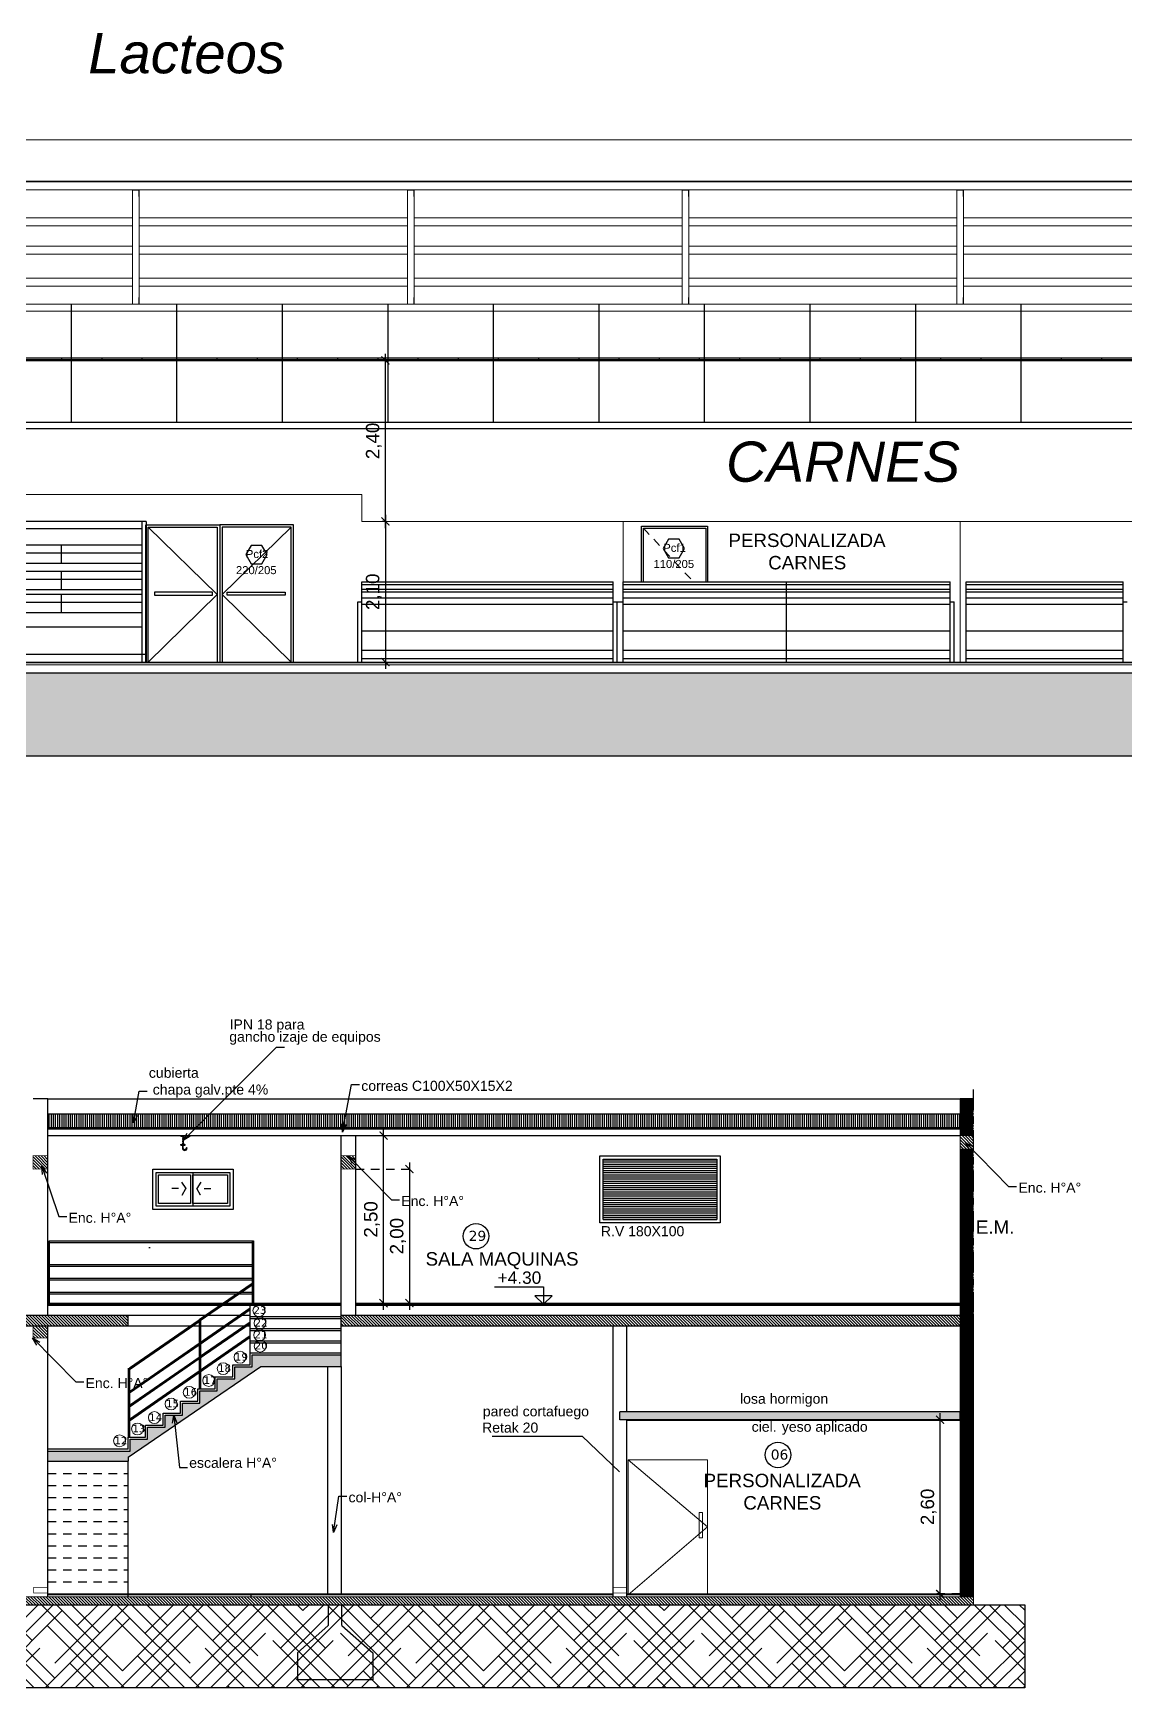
# Model space of a CAD drawing. Header units: metres. Extents: x 1166 to 1459, y -137 to 62.
# Drawn here: x 1281.99 to 1298.28, y -119.02 to -94.33 of the extents above; entities that cross this region are included whole.
import ezdxf

# ---------------------------------------------------------------- set-up
doc = ezdxf.new("R2010")
doc.units = ezdxf.units.M
doc.header["$LTSCALE"] = 0.508
doc.header["$PDMODE"] = 1
doc.header["$PDSIZE"] = -2
for name, pattern in [('ACAD_ISO10W100', [18, 12, -3, 0, -3]), ('DASHED2', [0.375, 0.25, -0.125]), ('HIDDEN', [0.375, 0.25, -0.125]), ('HIDDEN2', [0.1875, 0.125, -0.0625])]:
    doc.linetypes.add(name, pattern=pattern)
doc.layers.get('0').update_dxf_attribs({"color": 9})
doc.layers.get('Defpoints').update_dxf_attribs({"color": 9})
for name, color, linetype in [('1-EJES', 9, 'ACAD_ISO10W100'), ('1-PROY', 9, 'HIDDEN'), ('2-Desig-Carp', 9, 'Continuous'), ('2-texto', 9, 'Continuous'), ('3-camara', 9, 'Continuous'), ('3-muros', 9, 'Continuous'), ('3-tabiques', 9, 'Continuous'), ('3-VISTA', 9, 'Continuous'), ('4-carpinterias', 9, 'Continuous'), ('7-artef', 9, 'Continuous'), ('8-cotas-100', 9, 'Continuous'), ('9-Hatch', 9, 'Continuous'), ('9-Hatch existente', 9, 'Continuous'), ('arq 0.09', 9, 'Continuous'), ('arq carpinterias', 9, 'Continuous'), ('Estructura', 9, 'HIDDEN2'), ('estructura metlaica', 9, 'Continuous'), ('Iluminacion', 9, 'Continuous'), ('Metálica', 9, 'Continuous'), ('SOMBREADOS', 9, 'Continuous')]:
    doc.layers.add(name, color=color, linetype=linetype)
doc.styles.add('swiss', font='swissel.ttf')
doc.dimstyles.new('dim-100', dxfattribs={"dimtxt": 0.2, "dimasz": 0.12, "dimexe": 0.05, "dimexo": 0, "dimgap": 0.05, "dimtad": 1, "dimzin": 4, "dimtxsty": 'swiss', "dimblk": 'ARCHTICK', "dimcen": 0.5, "dimdle": 0.1, "dimclrd": 256, "dimclre": 252, "dimclrt": 256, "dimadec": 0, "dimazin": 0, "dimtfac": 1, "dimtix": 1, "dimtmove": 2, "dimatfit": 3, "dimldrblk": 'OPEN30', "dimfxl": 0.05, "dimtolj": 1, "dimtzin": 0, "dimarcsym": 0})

# ---------------------------------------------------------------- blocks, each defined once
blk = doc.blocks.new('*U233')
at = {"layer": '3-tabiques', "color": 3}
blk.add_lwpolyline([(-0.002, 0.019), (0.002, 0.019), (0.002, 0.011), (-0.002, 0.011)], close=True, dxfattribs=at)
for points in [[(0, -0.019), (0, 0.011)], [(-0.007, -0.019), (-0.007, -0.018), (-0.004, -0.018)], [(-0.007, -0.019), (0.007, -0.019)], [(0.007, -0.019), (0.007, -0.018), (0.004, -0.018)]]:
    blk.add_lwpolyline(points, dxfattribs=at)
blk = doc.blocks.new('*U234')
at = {"layer": '3-tabiques', "color": 0, "linetype": 'ByBlock', "lineweight": -2}
for p in [(-20.4, 0), (-19.8, 0), (-19.2, 0), (-18.6, 0), (-18, 0), (-17.4, 0), (-16.8, 0), (-16.2, 0), (-15.6, 0), (-15, 0), (-14.4, 0), (-13.8, 0), (-13.2, 0), (-12.6, 0), (-12, 0), (-11.4, 0), (-10.8, 0), (-10.2, 0), (-9.6, 0), (-9, 0), (-8.4, 0), (-7.8, 0), (-7.2, 0), (-6.6, 0), (-6, 0), (-5.4, 0), (-4.8, 0), (-4.2, 0), (-3.6, 0), (-3, 0), (-2.4, 0), (-1.8, 0), (-1.2, 0), (-0.6, 0), (0, 0)]:
    blk.add_blockref('*U233', p, dxfattribs=at)
blk = doc.blocks.new('_ARCHTICK')
at = {"color": 0, "linetype": 'ByBlock', "const_width": 0.15}
blk.add_lwpolyline([(-0.5, -0.5), (0.5, 0.5)], dxfattribs=at)
blk = doc.blocks.new('_Open30')
at = {"color": 0, "linetype": 'ByBlock', "lineweight": -2}
for p, q in [((-1, 0.27), (0, 0)), ((0, 0), (-1, -0.27)), ((0, 0), (-1, 0))]:
    blk.add_line(p, q, dxfattribs=at)
blk = doc.blocks.new('*D480')
at = {"layer": '8-cotas-100', "color": 252, "linetype": 'HIDDEN', "lineweight": -2, "transparency": 16777216}
for p, q in [((1286.804, -110.782), (1287.268, -110.782)), ((1286.804, -113.282), (1287.268, -113.282))]:
    blk.add_line(p, q, dxfattribs=at)
at = {"layer": '8-cotas-100', "lineweight": -2, "transparency": 16777216}
blk.add_line((1287.218, -113.382), (1287.218, -110.682), dxfattribs=at)
at = {"layer": 'Defpoints', "color": 0, "transparency": 16777216}
for p in [(1286.804, -110.782), (1287.218, -110.782), (1286.804, -113.282)]:
    blk.add_point(p, dxfattribs=at)
at = {"layer": '8-cotas-100', "lineweight": -2, "transparency": 16777216, "xscale": 0.12, "yscale": 0.12, "zscale": 0.12}
for p, rotation in [((1287.218, -110.782), 90), ((1287.218, -113.282), 270)]:
    blk.add_blockref('_ARCHTICK', p, dxfattribs=dict(at, rotation=rotation))
at = {"layer": '8-cotas-100', "transparency": 16777216, "insert": (1287.046, -112.032), "char_height": 0.2, "attachment_point": 5, "rotation": 90, "style": 'swiss'}
blk.add_mtext('\\A1;2,50', dxfattribs=at)
blk = doc.blocks.new('IPN14')
for p, q in [((-0.033, 0.14), (0.033, 0.14)), ((-0.033, 0.14), (-0.033, 0.137)), ((-0.033, 0), (-0.033, 0.003)), ((-0.033, 0), (0.033, 0)), ((-0.03, 0.133), (-0.008, 0.13)), ((-0.03, 0.007), (-0.008, 0.01)), ((-0.003, 0.125), (-0.003, 0.015)), ((0.003, 0.125), (0.003, 0.015)), ((0.03, 0.133), (0.008, 0.13)), ((0.03, 0.007), (0.008, 0.01)), ((0.033, 0.14), (0.033, 0.137)), ((0.033, 0), (0.033, 0.003))]:
    blk.add_line(p, q)
for centre, radius, start, end in [((-0.03, 0.137), 0.0034, 180, 262.0304), ((-0.03, 0.003), 0.0034, 97.9696, 180), ((-0.009, 0.125), 0.0057, 0, 82.0304), ((-0.009, 0.015), 0.0057, 277.9696, 0), ((0.009, 0.125), 0.0057, 97.9696, 180), ((0.009, 0.015), 0.0057, 180, 262.0304), ((0.03, 0.137), 0.0034, 277.9696, 0), ((0.03, 0.003), 0.0034, 0, 82.0304)]:
    blk.add_arc(centre, radius, start, end)
blk = doc.blocks.new('*D505')
at = {"layer": '8-cotas-100', "color": 252, "linetype": 'HIDDEN', "lineweight": -2, "transparency": 16777216}
for p, q in [((1286.802, -111.282), (1287.655, -111.282)), ((1286.804, -113.282), (1287.655, -113.282))]:
    blk.add_line(p, q, dxfattribs=at)
at = {"layer": '8-cotas-100', "lineweight": -2, "transparency": 16777216}
blk.add_line((1287.605, -111.182), (1287.605, -113.382), dxfattribs=at)
at = {"layer": 'Defpoints', "color": 0, "transparency": 16777216}
for p in [(1286.802, -111.282), (1286.804, -113.282), (1287.605, -113.282)]:
    blk.add_point(p, dxfattribs=at)
at = {"layer": '8-cotas-100', "lineweight": -2, "transparency": 16777216, "xscale": 0.12, "yscale": 0.12, "zscale": 0.12}
for p, rotation in [((1287.605, -111.282), 90), ((1287.605, -113.282), 270)]:
    blk.add_blockref('_ARCHTICK', p, dxfattribs=dict(at, rotation=rotation))
at = {"layer": '8-cotas-100', "transparency": 16777216, "insert": (1287.433, -112.282), "char_height": 0.2, "attachment_point": 5, "rotation": 90, "style": 'swiss'}
blk.add_mtext('\\A1;2,00', dxfattribs=at)
blk = doc.blocks.new('*D556')
at = {"layer": '8-cotas-100', "color": 252, "linetype": 'HIDDEN', "lineweight": -2, "transparency": 16777216}
for p, q in [((1295.824, -115.022), (1295.475, -115.022)), ((1295.824, -117.622), (1295.475, -117.622))]:
    blk.add_line(p, q, dxfattribs=at)
at = {"layer": '8-cotas-100', "lineweight": -2, "transparency": 16777216}
blk.add_line((1295.525, -117.722), (1295.525, -114.922), dxfattribs=at)
at = {"layer": 'Defpoints', "color": 0, "transparency": 16777216}
for p in [(1295.525, -115.022), (1295.824, -115.022), (1295.824, -117.622)]:
    blk.add_point(p, dxfattribs=at)
at = {"layer": '8-cotas-100', "lineweight": -2, "transparency": 16777216, "xscale": 0.12, "yscale": 0.12, "zscale": 0.12}
for p, rotation in [((1295.525, -115.022), 90), ((1295.525, -117.622), 270)]:
    blk.add_blockref('_ARCHTICK', p, dxfattribs=dict(at, rotation=rotation))
at = {"layer": '8-cotas-100', "transparency": 16777216, "insert": (1295.353, -116.322), "char_height": 0.2, "attachment_point": 5, "rotation": 90, "style": 'swiss'}
blk.add_mtext('\\A1;2,60', dxfattribs=at)
blk = doc.blocks.new('*D575')
at = {"layer": '8-cotas-100', "color": 252, "linetype": 'HIDDEN', "lineweight": -2, "transparency": 16777216}
for p, q in [((1287.246, -101.616), (1287.196, -101.616)), ((1286.894, -103.716), (1287.296, -103.716))]:
    blk.add_line(p, q, dxfattribs=at)
at = {"layer": '8-cotas-100', "lineweight": -2, "transparency": 16777216}
blk.add_line((1287.246, -101.516), (1287.246, -103.816), dxfattribs=at)
at = {"layer": 'Defpoints', "color": 0, "transparency": 16777216}
for p in [(1287.246, -101.616), (1286.894, -103.716), (1287.246, -103.716)]:
    blk.add_point(p, dxfattribs=at)
at = {"layer": '8-cotas-100', "lineweight": -2, "transparency": 16777216, "xscale": 0.12, "yscale": 0.12, "zscale": 0.12}
for p, rotation in [((1287.246, -101.616), 90), ((1287.246, -103.716), 270)]:
    blk.add_blockref('_ARCHTICK', p, dxfattribs=dict(at, rotation=rotation))
at = {"layer": '8-cotas-100', "transparency": 16777216, "insert": (1287.074, -102.666), "char_height": 0.2, "attachment_point": 5, "rotation": 90, "style": 'swiss'}
blk.add_mtext('\\A1;2,10', dxfattribs=at)
blk = doc.blocks.new('*D577')
at = {"layer": '8-cotas-100', "color": 252, "linetype": 'HIDDEN', "lineweight": -2, "transparency": 16777216}
for p, q in [((1287.246, -99.214), (1287.196, -99.214)), ((1287.246, -101.616), (1287.196, -101.616))]:
    blk.add_line(p, q, dxfattribs=at)
at = {"layer": '8-cotas-100', "lineweight": -2, "transparency": 16777216}
blk.add_line((1287.246, -101.716), (1287.246, -99.114), dxfattribs=at)
at = {"layer": 'Defpoints', "color": 0, "transparency": 16777216}
for p in [(1287.246, -99.214), (1287.246, -99.214), (1287.246, -101.616)]:
    blk.add_point(p, dxfattribs=at)
at = {"layer": '8-cotas-100', "lineweight": -2, "transparency": 16777216, "xscale": 0.12, "yscale": 0.12, "zscale": 0.12}
for p, rotation in [((1287.246, -99.214), 90), ((1287.246, -101.616), 270)]:
    blk.add_blockref('_ARCHTICK', p, dxfattribs=dict(at, rotation=rotation))
at = {"layer": '8-cotas-100', "transparency": 16777216, "insert": (1287.074, -100.415), "char_height": 0.2, "attachment_point": 5, "rotation": 90, "style": 'swiss'}
blk.add_mtext('\\A1;2,40', dxfattribs=at)

msp = doc.modelspace()

# ---------------------------------------------------------------- hatches: boundary and pattern name
at = {"layer": '9-Hatch'}
h = msp.add_hatch(dxfattribs=at)
h.set_pattern_fill('HOUND', color=256, scale=0.1, angle=45)
h.set_pattern_definition([(45, (92.53986, -43.1734), (0.336759605, 0.561266008), [2.54, -1.27]), (135, (92.53986, -43.1734), (0.336759605, -0.561266008), [2.54, -1.27])])
h.paths.add_polyline_path([(1312.952, -105.118), (1312.952, -103.876), (1255.835, -103.876), (1255.835, -105.118)])
h = msp.add_hatch(dxfattribs=at)
h.set_pattern_fill('ANSI31', color=256, scale=0.01, angle=45)
h.set_pattern_definition([(90, (1290.643613, -110.66158), (-0.03175, 0), [])])
h.paths.add_polyline_path([(1295.824, -110.463), (1282.208, -110.463), (1282.208, -110.662), (1295.824, -110.662)])
at = {"layer": '9-Hatch', "linetype": 'Continuous', "lineweight": 0}
h = msp.add_hatch(dxfattribs=at)
h.set_pattern_fill('ANSI31', color=256, scale=0.01, angle=-90)
h.set_pattern_definition([(315, (30.02679, -54.191914), (0.0224506403, 0.0224506403), [])])
h.paths.add_polyline_path([(1296.024, -110.782), (1295.825, -110.782), (1295.825, -110.982), (1296.024, -110.982)])
h = msp.add_hatch(dxfattribs=at)
h.set_pattern_fill('ANSI31', color=256, scale=0.01, angle=-90)
h.set_pattern_definition([(315, (16.190917, -54.491914), (0.0224506403, 0.0224506403), [])])
h.paths.add_polyline_path([(1282.206, -111.082), (1281.99, -111.082), (1281.99, -111.282), (1282.206, -111.282)])
h = msp.add_hatch(dxfattribs=at)
h.set_pattern_fill('ANSI31', color=256, scale=0.01, angle=-90)
h.set_pattern_definition([(315, (20.786795, -54.491914), (0.0224506403, 0.0224506403), [])])
h.paths.add_polyline_path([(1286.802, -111.082), (1286.585, -111.082), (1286.585, -111.282), (1286.802, -111.282)])
at = {"layer": '9-Hatch'}
h = msp.add_hatch(dxfattribs=at)
h.set_pattern_fill('LINE', color=256, scale=0.01)
h.set_pattern_definition([(0, (1292.193608, -112.031563), (0, 0.03175), [])])
h.paths.add_polyline_path([(1292.194, -111.132), (1290.494, -111.132), (1290.494, -112.032), (1292.194, -112.032)])
h = msp.add_hatch(dxfattribs=at)
h.set_pattern_fill('ANSI31', color=256, scale=0.01, angle=-90)
h.paths.add_polyline_path([(1295.824, -113.462), (1286.584, -113.462), (1286.584, -113.622), (1295.824, -113.622)])
h.paths.add_polyline_path([(1283.408, -113.462), (1258.774, -113.462), (1258.774, -113.622), (1283.408, -113.622)])
at = {"layer": '9-Hatch', "linetype": 'Continuous', "lineweight": 0}
h = msp.add_hatch(dxfattribs=at)
h.set_pattern_fill('ANSI31', color=256, scale=0.01, angle=-90)
h.set_pattern_definition([(315, (16.192315, -57.031914), (0.0224506403, 0.0224506403), [])])
h.paths.add_polyline_path([(1282.208, -113.622), (1281.991, -113.622), (1281.991, -113.801), (1282.208, -113.801)])
at = {"layer": '9-Hatch'}
h = msp.add_hatch(dxfattribs=at)
h.set_pattern_fill('AR-CONC', color=256, scale=0.001, angle=-90)
h.paths.add_polyline_path([(1285.385, -114.229), (1286.584, -114.229), (1286.584, -114.052), (1285.258, -114.052), (1285.258, -114.232), (1284.998, -114.232), (1284.998, -114.412), (1284.738, -114.412), (1284.738, -114.592), (1284.478, -114.592), (1284.478, -114.772), (1284.218, -114.772), (1284.218, -114.952), (1283.958, -114.952), (1283.958, -115.132), (1283.698, -115.132), (1283.698, -115.312), (1283.438, -115.312), (1283.438, -115.492), (1282.208, -115.492), (1282.208, -115.642), (1283.408, -115.642), (1283.408, -115.582)])
h = msp.add_hatch(dxfattribs=at)
h.set_pattern_fill('AR-CONC', color=256, scale=0.001)
h.set_pattern_definition([(50, (259.04846, 0), (0.18218467, -0.015939086), [0.01905, -0.20955]), (355, (259.04846, 0), (-0.03524342, 0.191056845), [0.01524, -0.167640584]), (100.451445, (259.06364, -0.00133), (0.146941247, 0.175117752), [0.01619001, -0.178090245]), (46.1842, (259.04846, 0.0508), (0.27107904, -0.04204233), [0.028575, -0.314325]), (96.635558, (259.07104, 0.0473), (0.237404134, 0.247426125), [0.02428502, -0.26713561]), (351.18415, (259.04846, 0.0508), (0.237404134, 0.247426125), [0.02285997, -0.25145973]), (21, (259.07386, 0.0381), (0.151614391, -0.102265198), [0.01905, -0.20955]), (326, (259.07386, 0.0381), (0.06180203, 0.184187966), [0.01524, -0.16764]), (71.451445, (259.08649, 0.02958), (0.21341642, 0.08192277), [0.01619001, -0.178089938]), (37.5, (259.048455, 0), (0.0030886033, 0.084555039), [0, -0.165608, 0, -0.17018, 0, -0.168275]), (7.5, (259.048455, 0), (0.0668196625, 0.100180575), [0, -0.097028, 0, -0.161798, 0, -0.064135]), (327.5, (258.99181, 0), (0.135590595, -0.005728744), [0, -0.0635, 0, -0.19812, 0, -0.26289]), (317.5, (258.96641, 0), (0.148129181, 0.025426491), [0, -0.08255, 0, -0.131572, 0, -0.18669])])
h.paths.add_polyline_path([(1295.824, -114.902), (1290.743, -114.902), (1290.743, -115.022), (1295.824, -115.022)])
h = msp.add_hatch(dxfattribs=at)
h.set_pattern_fill('HOUND', color=256, scale=0.1, angle=45)
h.set_pattern_definition([(45, (92.53986, -43.3334), (0.336759605, 0.561266008), [2.54, -1.27]), (135, (92.53986, -43.3334), (0.336759605, -0.561266008), [2.54, -1.27])])
h.paths.add_polyline_path([(1296.787, -119.023), (1296.787, -117.782), (1255.715, -117.782), (1255.715, -119.023)])
h = msp.add_hatch(dxfattribs=at)
h.set_pattern_fill('ANSI31', color=256, scale=0.01, angle=-90)
h.paths.add_polyline_path([(1296.024, -117.662), (1258.574, -117.662), (1258.574, -117.782), (1296.024, -117.782)])
h = msp.add_hatch(dxfattribs=at)
h.set_pattern_fill('ANGLE', color=256)
h.set_pattern_definition([(0, (0, 0), (0, 6.985), [5.08, -1.905]), (90, (0, 0), (-6.985, 4e-16), [5.08, -1.905])])
h.paths.add_polyline_path([(1290.642, -117.632), (1283.408, -117.632), (1283.408, -117.662), (1290.642, -117.662)])
at = {"layer": '9-Hatch existente', "linetype": 'Continuous', "lineweight": 0}
h = msp.add_hatch(dxfattribs=at)
h.set_pattern_fill('ANSI31', color=256, scale=0.005, angle=-90)
h.set_pattern_definition([(315, (92.539863, -43.333397), (0.01122532015, 0.01122532015), [])])
h.paths.add_polyline_path([(1295.824, -110.782), (1296.024, -110.782), (1296.024, -110.232), (1295.824, -110.232)])
h.paths.add_polyline_path([(1296.024, -110.982), (1295.824, -110.982), (1295.824, -117.662), (1296.024, -117.662)])
at = {"layer": 'SOMBREADOS'}
h = msp.add_hatch(dxfattribs=at)
h.set_pattern_fill('ANSI31', color=256, scale=0.01, style=0)
h.set_pattern_definition([(45, (1162.1041177, -164.5008864), (-0.000883883476, 0.000883883476), [])])
h.paths.add_polyline_path([(1284.257, -110.782), (1284.191, -110.782), (1284.191, -110.785, 0.374036), (1284.194, -110.788), (1284.216, -110.791, -0.374036), (1284.221, -110.797), (1284.221, -110.906, -0.374036), (1284.216, -110.912), (1284.194, -110.915, 0.374036), (1284.191, -110.918), (1284.191, -110.922), (1284.257, -110.922), (1284.257, -110.918, 0.374036), (1284.254, -110.915), (1284.232, -110.912, -0.374036), (1284.227, -110.906), (1284.227, -110.797, -0.374036), (1284.232, -110.791), (1284.254, -110.788, 0.374036), (1284.257, -110.785)])

# ---------------------------------------------------------------- linework, layer by layer
at = {"layer": '1-EJES', "linetype": 'ACAD_ISO10W100', "ltscale": 0.05}
msp.add_line((1296.024, -116.447), (1296.024, -110.043), dxfattribs=at)
at = {"layer": '1-PROY'}
for p, q in [((1282.208, -115.822), (1283.408, -115.822)), ((1282.208, -116.002), (1283.408, -116.002)), ((1282.208, -116.182), (1283.408, -116.182)), ((1282.208, -116.362), (1283.408, -116.362)), ((1282.208, -116.542), (1283.408, -116.542)), ((1282.208, -116.722), (1283.408, -116.722)), ((1282.208, -116.902), (1283.408, -116.902)), ((1282.208, -117.082), (1283.408, -117.082)), ((1282.208, -117.262), (1283.408, -117.262)), ((1282.208, -117.442), (1283.408, -117.442))]:
    msp.add_line(p, q, dxfattribs=at)
at = {"layer": '2-texto'}
msp.add_line((1289.736, -113.172), (1289.475, -113.172), dxfattribs=at)
for points in [[(1288.872, -113.04), (1289.605, -113.04), (1289.605, -113.295)], [(1289.605, -113.295), (1289.475, -113.172)], [(1289.605, -113.295), (1289.736, -113.172)]]:
    msp.add_lwpolyline(points, dxfattribs=at)
at = {"layer": '2-texto', "flags": 128}
msp.add_lwpolyline([(1288.839, -115.269), (1290.185, -115.269), (1290.739, -115.799)], dxfattribs=at)
at = {"layer": '2-texto'}
for centre in [(1288.598, -112.283), (1293.105, -115.547)]:
    msp.add_circle(centre, 0.19, dxfattribs=at)
at = {"layer": '3-camara', "lineweight": 0}
for points in [[(1290.868, -117.622), (1290.868, -115.622), (1292.052, -115.622), (1292.052, -117.622)], [(1290.868, -115.622), (1292.052, -116.622), (1290.868, -117.632)], [(1291.93, -116.406), (1291.93, -116.786), (1291.979, -116.786), (1291.979, -116.406), (1291.93, -116.406)]]:
    msp.add_lwpolyline(points, dxfattribs=at)
at = {"layer": '3-muros', "linetype": 'Continuous', "lineweight": 0}
for p, q in [((1286.894, -101.216), (1267.034, -101.216)), ((1286.894, -101.216), (1286.894, -101.616)), ((1286.894, -101.616), (1303.224, -101.616)), ((1303.224, -103.716), (1258.574, -103.716)), ((1303.224, -103.726), (1258.574, -103.726)), ((1295.824, -115.022), (1290.842, -115.022)), ((1290.642, -117.622), (1282.208, -117.622)), ((1290.642, -117.632), (1282.208, -117.632)), ((1295.824, -117.622), (1290.842, -117.622)), ((1295.824, -117.632), (1290.842, -117.632))]:
    msp.add_line(p, q, dxfattribs=at)
at = {"layer": '3-muros'}
for p, q in [((1282.208, -110.232), (1281.988, -110.232)), ((1282.208, -113.462), (1282.208, -110.232)), ((1296.024, -110.232), (1295.824, -110.232)), ((1286.584, -113.462), (1286.584, -110.782)), ((1286.804, -113.462), (1286.804, -110.782)), ((1282.208, -117.662), (1282.208, -113.622)), ((1290.642, -113.622), (1290.642, -117.662)), ((1290.842, -113.622), (1290.842, -114.902)), ((1290.842, -115.022), (1290.842, -117.662))]:
    msp.add_line(p, q, dxfattribs=at)
at = {"layer": '3-muros', "lineweight": 0}
for p, q in [((1295.824, -110.232), (1295.824, -117.662)), ((1296.024, -113.447), (1296.024, -117.782)), ((1295.824, -117.622), (1295.824, -113.622))]:
    msp.add_line(p, q, dxfattribs=at)
at = {"layer": '3-muros'}
for points in [[(1255.835, -103.876), (1312.952, -103.876), (1312.952, -105.118), (1255.835, -105.118)], [(1255.715, -117.782), (1296.787, -117.782), (1296.787, -119.023), (1255.715, -119.023)]]:
    msp.add_lwpolyline(points, close=True, dxfattribs=at)
at = {"layer": '3-muros', "lineweight": 0, "const_width": 0.01, "flags": 128}
for points in [[(1281.999, -117.591), (1281.999, -117.521), (1282.199, -117.521), (1282.199, -117.605), (1281.999, -117.605), (1281.999, -117.521)], [(1290.642, -117.591), (1290.642, -117.521), (1290.842, -117.521), (1290.842, -117.605), (1290.642, -117.605), (1290.642, -117.521)]]:
    msp.add_lwpolyline(points, dxfattribs=at)
at = {"layer": '3-muros', "lineweight": 0}
for p in [(1284.464, -109.746), (1285.869, -109.746), (1287.274, -109.746)]:
    msp.add_point(p, dxfattribs=at)
at = {"layer": '3-tabiques'}
for p, q in [((1262.974, -99.177), (1303.224, -99.177)), ((1262.974, -99.199), (1303.224, -99.199)), ((1262.974, -99.214), (1303.224, -99.214))]:
    msp.add_line(p, q, dxfattribs=at)
at = {"layer": '3-VISTA', "linetype": 'Continuous', "lineweight": 0}
for p, q in [((1303.224, -95.922), (1258.874, -95.922)), ((1290.793, -102.516), (1290.793, -101.616)), ((1290.793, -103.716), (1290.793, -101.616)), ((1295.824, -101.616), (1295.824, -103.716))]:
    msp.add_line(p, q, dxfattribs=at)
at = {"layer": '3-VISTA'}
for p, q in [((1283.674, -101.616), (1277.734, -101.616)), ((1283.614, -101.728), (1277.734, -101.728)), ((1283.614, -103.716), (1283.614, -101.616)), ((1283.674, -101.616), (1283.674, -103.716)), ((1283.614, -101.972), (1277.734, -101.972)), ((1282.415, -102.244), (1282.415, -101.972)), ((1283.614, -102.09), (1277.734, -102.09)), ((1283.614, -102.244), (1277.734, -102.244)), ((1283.614, -102.365), (1277.734, -102.365)), ((1282.415, -102.638), (1282.415, -102.365)), ((1283.614, -102.484), (1277.734, -102.484)), ((1283.614, -102.638), (1277.734, -102.638)), ((1283.614, -102.709), (1277.734, -102.709)), ((1282.415, -102.982), (1282.415, -102.709)), ((1283.614, -102.827), (1277.734, -102.827)), ((1283.614, -102.982), (1277.734, -102.982)), ((1283.614, -103.193), (1277.734, -103.193)), ((1283.674, -103.602), (1277.734, -103.602)), ((1282.208, -110.232), (1295.824, -110.232)), ((1283.408, -113.462), (1285.228, -113.462)), ((1283.408, -113.622), (1285.228, -113.622)), ((1286.384, -114.229), (1286.384, -117.622)), ((1286.584, -114.229), (1286.584, -117.622)), ((1286.394, -117.782), (1286.394, -118.092)), ((1286.594, -118.092), (1286.594, -117.782)), ((1286.394, -118.092), (1285.932, -118.502)), ((1286.594, -118.092), (1287.057, -118.502)), ((1285.932, -118.502), (1285.932, -118.902)), ((1287.057, -118.502), (1287.057, -118.902)), ((1287.057, -118.902), (1285.932, -118.902))]:
    msp.add_line(p, q, dxfattribs=at)
for points in [[(1283.673, -103.716), (1283.673, -101.666), (1284.773, -101.666), (1284.773, -103.716)], [(1285.873, -103.716), (1285.873, -101.666), (1284.773, -101.666), (1284.773, -103.716)]]:
    msp.add_lwpolyline(points, dxfattribs=at)
at = {"layer": '4-carpinterias', "linetype": 'Continuous', "lineweight": 0}
for p, q in [((1258.874, -96.537), (1303.224, -96.537)), ((1258.874, -96.547), (1303.224, -96.547))]:
    msp.add_line(p, q, dxfattribs=at)
at = {"layer": '4-carpinterias', "linetype": 'DASHED2'}
msp.add_line((1291.098, -101.716), (1291.84, -102.516), dxfattribs=at)
at = {"layer": '4-carpinterias'}
for p, q in [((1295.824, -110.463), (1282.208, -110.463)), ((1282.206, -110.782), (1295.824, -110.782)), ((1282.208, -110.662), (1295.824, -110.662)), ((1282.208, -110.682), (1295.824, -110.682)), ((1284.374, -111.332), (1284.374, -111.832))]:
    msp.add_line(p, q, dxfattribs=at)
at = {"layer": '4-carpinterias', "linetype": 'Continuous'}
for p, q in [((1282.208, -112.354), (1282.208, -113.282)), ((1282.228, -112.354), (1282.228, -113.282)), ((1282.228, -112.354), (1285.276, -112.354)), ((1285.256, -112.354), (1285.256, -113.282)), ((1285.276, -112.354), (1285.276, -113.282)), ((1282.228, -112.379), (1285.256, -112.379)), ((1283.736, -112.454), (1283.716, -112.454)), ((1285.276, -112.454), (1285.256, -112.454)), ((1282.228, -112.704), (1285.256, -112.704)), ((1282.228, -112.728), (1285.256, -112.728)), ((1282.228, -112.911), (1285.256, -112.911)), ((1282.228, -112.935), (1285.256, -112.935)), ((1285.256, -112.989), (1284.468, -113.533)), ((1285.256, -113.013), (1284.468, -113.558)), ((1285.256, -112.918), (1285.256, -113.282)), ((1285.276, -112.904), (1285.276, -113.282)), ((1282.228, -113.117), (1285.256, -113.117)), ((1282.228, -113.142), (1285.256, -113.142)), ((1284.468, -113.534), (1283.428, -114.253)), ((1284.468, -113.559), (1283.428, -114.278)), ((1285.228, -113.357), (1284.468, -113.883)), ((1285.228, -113.382), (1284.468, -113.907)), ((1284.468, -113.558), (1284.468, -114.562)), ((1285.228, -113.564), (1284.468, -114.09)), ((1285.228, -113.588), (1284.468, -114.114)), ((1284.488, -113.544), (1284.488, -114.562)), ((1285.228, -113.771), (1284.468, -114.296)), ((1285.228, -113.795), (1284.468, -114.321)), ((1284.468, -113.884), (1283.428, -114.603)), ((1284.468, -113.908), (1283.428, -114.627)), ((1283.408, -114.253), (1283.408, -115.282)), ((1284.468, -114.091), (1283.428, -114.81)), ((1284.468, -114.115), (1283.428, -114.834)), ((1283.428, -114.253), (1283.428, -115.282)), ((1284.468, -114.297), (1283.428, -115.016)), ((1284.468, -114.322), (1283.428, -115.041)), ((1295.824, -115.032), (1290.842, -115.032)), ((1295.824, -115.032), (1293.82, -115.032))]:
    msp.add_line(p, q, dxfattribs=at)
at = {"layer": '4-carpinterias'}
for points in [[(1283.708, -103.716), (1283.708, -101.701), (1284.738, -101.701), (1284.738, -103.716)], [(1283.708, -101.701), (1284.738, -102.708)], [(1285.838, -103.716), (1285.838, -101.701), (1284.808, -101.701), (1284.808, -103.716)], [(1285.838, -101.701), (1284.808, -102.708)], [(1291.068, -102.516), (1291.068, -101.686), (1292.052, -101.686), (1292.052, -102.516)], [(1284.738, -102.708), (1283.708, -103.716)], [(1284.808, -102.708), (1285.838, -103.716)]]:
    msp.add_lwpolyline(points, dxfattribs=at)
for points in [[(1284.664, -102.673), (1283.798, -102.673), (1283.798, -102.715), (1284.664, -102.715)], [(1284.883, -102.673), (1285.749, -102.673), (1285.749, -102.715), (1284.883, -102.715)]]:
    msp.add_lwpolyline(points, close=True, dxfattribs=at)
at = {"layer": '4-carpinterias', "flags": 128}
for points in [[(1290.444, -111.082), (1292.244, -111.082), (1292.244, -112.082), (1290.444, -112.082)], [(1283.824, -111.332), (1284.924, -111.332), (1284.924, -111.832), (1283.824, -111.832)], [(1283.859, -111.367), (1284.339, -111.367), (1284.339, -111.797), (1283.859, -111.797)], [(1284.374, -111.367), (1284.889, -111.367), (1284.889, -111.797), (1284.374, -111.797)], [(1290.494, -111.132), (1292.194, -111.132), (1292.194, -112.032), (1290.494, -112.032)]]:
    msp.add_lwpolyline(points, close=True, dxfattribs=at)
msp.add_lwpolyline([(1283.774, -111.282), (1284.974, -111.282), (1284.974, -111.882), (1283.774, -111.882), (1283.774, -111.282)], dxfattribs=at)
at = {"layer": '4-carpinterias', "linetype": 'HIDDEN', "flags": 128}
for points in [[(1284.205, -111.477), (1284.269, -111.57), (1284.214, -111.671), (1284.269, -111.57), (1284.058, -111.57)], [(1284.494, -111.477), (1284.431, -111.57), (1284.486, -111.671), (1284.431, -111.57), (1284.642, -111.57)]]:
    msp.add_lwpolyline(points, dxfattribs=at)
at = {"layer": '4-carpinterias', "linetype": 'Continuous', "lineweight": 0}
for centre in [(1285.358, -113.392), (1285.374, -113.579), (1285.369, -113.757), (1285.377, -113.923), (1285.077, -114.089), (1284.825, -114.259), (1284.319, -114.613), (1284.61, -114.436), (1284.048, -114.786), (1283.547, -115.159), (1283.799, -114.989), (1283.279, -115.336)]:
    msp.add_circle(centre, 0.0884, dxfattribs=at)
at = {"layer": '7-artef'}
for p, q in [((1286.894, -103.716), (1286.894, -102.516)), ((1286.894, -102.516), (1290.644, -102.516)), ((1286.894, -102.556), (1290.644, -102.556)), ((1286.894, -102.629), (1290.644, -102.629)), ((1286.894, -102.669), (1290.644, -102.669)), ((1290.644, -103.716), (1290.644, -102.516)), ((1290.793, -103.716), (1290.793, -102.516)), ((1290.793, -102.516), (1293.233, -102.516)), ((1290.793, -102.556), (1293.233, -102.556)), ((1290.793, -102.629), (1293.233, -102.629)), ((1290.793, -102.669), (1293.233, -102.669)), ((1293.233, -103.716), (1293.233, -102.516)), ((1293.233, -103.716), (1293.233, -102.516)), ((1293.233, -102.516), (1295.673, -102.516)), ((1293.233, -102.556), (1295.673, -102.556)), ((1293.233, -102.629), (1295.673, -102.629)), ((1293.233, -102.669), (1295.673, -102.669)), ((1295.673, -103.716), (1295.673, -102.516)), ((1295.914, -103.716), (1295.914, -102.516)), ((1295.914, -103.716), (1295.914, -102.516)), ((1295.914, -102.516), (1298.254, -102.516)), ((1295.914, -102.556), (1298.254, -102.556)), ((1295.914, -102.629), (1298.254, -102.629)), ((1295.914, -102.669), (1298.254, -102.669)), ((1298.254, -103.716), (1298.254, -102.516)), ((1286.834, -103.716), (1286.834, -102.816)), ((1286.834, -102.816), (1286.894, -102.816)), ((1286.894, -102.755), (1290.644, -102.755)), ((1286.894, -102.85), (1290.644, -102.85)), ((1290.644, -102.816), (1290.704, -102.816)), ((1290.704, -103.716), (1290.704, -102.816)), ((1290.704, -103.716), (1290.704, -102.816)), ((1290.704, -102.816), (1290.793, -102.816)), ((1290.793, -102.755), (1293.233, -102.755)), ((1290.793, -102.85), (1293.233, -102.85)), ((1293.233, -102.755), (1295.673, -102.755)), ((1293.233, -102.85), (1295.673, -102.85)), ((1295.673, -102.816), (1295.733, -102.816)), ((1295.733, -103.716), (1295.733, -102.816)), ((1295.733, -103.716), (1295.733, -102.816)), ((1295.914, -102.755), (1298.254, -102.755)), ((1295.914, -102.85), (1298.254, -102.85)), ((1298.254, -103.716), (1298.254, -102.816)), ((1298.254, -102.816), (1298.314, -102.816)), ((1286.894, -103.251), (1290.644, -103.251)), ((1290.793, -103.251), (1293.233, -103.251)), ((1293.233, -103.251), (1295.673, -103.251)), ((1295.914, -103.251), (1298.254, -103.251)), ((1286.894, -103.535), (1290.644, -103.535)), ((1286.894, -103.662), (1290.644, -103.662)), ((1290.793, -103.535), (1293.233, -103.535)), ((1290.793, -103.662), (1293.233, -103.662)), ((1293.233, -103.535), (1295.673, -103.535)), ((1293.233, -103.662), (1295.673, -103.662)), ((1295.914, -103.535), (1298.254, -103.535)), ((1295.914, -103.662), (1298.254, -103.662))]:
    msp.add_line(p, q, dxfattribs=at)
at = {"layer": 'arq 0.09'}
msp.add_lwpolyline([(1291.098, -102.516), (1291.098, -101.716), (1292.026, -101.716), (1292.026, -102.516)], dxfattribs=at)
at = {"layer": 'arq carpinterias'}
for points in [[(1285.482, -102.112), (1285.402, -101.974), (1285.243, -101.974), (1285.163, -102.112), (1285.243, -102.25), (1285.402, -102.25)], [(1291.712, -102.02), (1291.632, -101.881), (1291.473, -101.881), (1291.393, -102.02), (1291.473, -102.158), (1291.632, -102.158)]]:
    msp.add_lwpolyline(points, close=True, dxfattribs=at)
at = {"layer": 'Estructura', "linetype": 'Continuous', "lineweight": 0}
for p, q in [((1308.624, -103.756), (1258.574, -103.756)), ((1296.024, -117.662), (1258.574, -117.662))]:
    msp.add_line(p, q, dxfattribs=at)
at = {"layer": 'Estructura', "linetype": 'Continuous'}
for p, q in [((1282.208, -113.282), (1286.584, -113.282)), ((1282.208, -113.3), (1286.584, -113.3)), ((1282.208, -113.312), (1286.584, -113.312)), ((1285.228, -114.022), (1285.228, -113.282)), ((1286.804, -113.282), (1295.824, -113.282)), ((1286.804, -113.3), (1295.824, -113.3)), ((1286.804, -113.312), (1295.824, -113.312)), ((1258.774, -113.462), (1283.408, -113.462)), ((1283.408, -113.622), (1283.408, -113.462)), ((1285.228, -113.482), (1286.584, -113.482)), ((1285.228, -113.512), (1286.584, -113.512)), ((1286.584, -114.229), (1286.584, -113.382)), ((1286.584, -113.462), (1295.824, -113.462)), ((1258.774, -113.622), (1283.408, -113.622)), ((1285.228, -113.662), (1286.584, -113.662)), ((1285.228, -113.692), (1286.584, -113.692)), ((1286.584, -113.622), (1295.824, -113.622)), ((1285.228, -113.842), (1286.584, -113.842)), ((1285.228, -113.872), (1286.584, -113.872)), ((1285.228, -114.202), (1285.228, -114.022)), ((1285.228, -114.022), (1286.584, -114.022)), ((1285.258, -114.052), (1286.584, -114.052)), ((1283.408, -115.582), (1285.385, -114.229)), ((1285.385, -114.229), (1286.584, -114.229)), ((1295.824, -114.902), (1290.743, -114.902)), ((1290.743, -115.022), (1290.743, -114.902)), ((1295.824, -115.022), (1290.743, -115.022)), ((1295.824, -115.022), (1295.824, -114.902)), ((1283.408, -115.462), (1282.208, -115.462)), ((1282.208, -115.642), (1283.408, -115.642)), ((1283.408, -115.582), (1283.408, -115.642)), ((1283.408, -117.662), (1283.408, -115.642))]:
    msp.add_line(p, q, dxfattribs=at)
at = {"layer": 'Estructura', "linetype": 'Continuous', "lineweight": 0, "const_width": 0.01}
for points in [[(1295.824, -110.982), (1296.024, -110.982), (1296.024, -110.782), (1295.824, -110.782)], [(1281.988, -111.282), (1282.206, -111.282), (1282.206, -111.082), (1281.988, -111.082)], [(1286.584, -111.282), (1286.802, -111.282), (1286.802, -111.082), (1286.584, -111.082)], [(1281.989, -113.801), (1282.208, -113.801), (1282.208, -113.622), (1281.989, -113.622)]]:
    msp.add_lwpolyline(points, close=True, dxfattribs=at)
at = {"layer": 'Estructura', "linetype": 'Continuous', "flags": 128}
for points in [[(1282.208, -115.492), (1283.438, -115.492), (1283.438, -115.312), (1283.698, -115.312), (1283.698, -115.132), (1283.958, -115.132), (1283.958, -114.952), (1284.218, -114.952), (1284.218, -114.772), (1284.478, -114.772), (1284.478, -114.592), (1284.738, -114.592), (1284.738, -114.412), (1284.998, -114.412), (1284.998, -114.232), (1285.258, -114.232), (1285.258, -114.052)], [(1283.408, -115.462), (1283.408, -115.282), (1283.668, -115.282), (1283.668, -115.102), (1283.928, -115.102), (1283.928, -114.922), (1284.188, -114.922), (1284.188, -114.742), (1284.448, -114.742), (1284.448, -114.562), (1284.708, -114.562), (1284.708, -114.382), (1284.968, -114.382), (1284.968, -114.202), (1285.228, -114.202)]]:
    msp.add_lwpolyline(points, dxfattribs=at)
at = {"layer": 'estructura metlaica', "linetype": 'Continuous', "lineweight": 0}
for p, q in [((1258.874, -96.667), (1303.224, -96.667)), ((1279.474, -97.087), (1283.474, -97.087)), ((1279.474, -97.207), (1283.474, -97.207)), ((1283.574, -97.087), (1287.574, -97.087)), ((1283.574, -97.207), (1287.574, -97.207)), ((1287.674, -97.087), (1291.674, -97.087)), ((1287.674, -97.207), (1291.674, -97.207)), ((1291.774, -97.087), (1295.774, -97.087)), ((1291.774, -97.207), (1295.774, -97.207)), ((1295.874, -97.087), (1299.874, -97.087)), ((1295.874, -97.207), (1299.874, -97.207)), ((1279.474, -97.508), (1283.474, -97.508)), ((1283.574, -97.508), (1287.574, -97.508)), ((1287.674, -97.508), (1291.674, -97.508)), ((1291.774, -97.508), (1295.774, -97.508)), ((1295.874, -97.508), (1299.874, -97.508)), ((1279.474, -97.628), (1283.474, -97.628)), ((1283.574, -97.628), (1287.574, -97.628)), ((1287.674, -97.628), (1291.674, -97.628)), ((1291.774, -97.628), (1295.774, -97.628)), ((1295.874, -97.628), (1299.874, -97.628)), ((1279.474, -97.986), (1283.474, -97.986)), ((1283.574, -97.986), (1287.574, -97.986)), ((1287.674, -97.986), (1291.674, -97.986)), ((1291.774, -97.986), (1295.774, -97.986)), ((1295.874, -97.986), (1299.874, -97.986)), ((1279.474, -98.106), (1283.474, -98.106)), ((1283.574, -98.106), (1287.574, -98.106)), ((1287.674, -98.106), (1291.674, -98.106)), ((1291.774, -98.106), (1295.774, -98.106)), ((1295.874, -98.106), (1299.874, -98.106))]:
    msp.add_line(p, q, dxfattribs=at)
at = {"layer": 'estructura metlaica', "lineweight": 0}
for p, q in [((1283.474, -96.667), (1283.474, -98.376)), ((1283.574, -96.667), (1283.474, -96.667)), ((1283.574, -96.667), (1283.474, -96.667)), ((1283.574, -98.376), (1283.574, -96.667)), ((1287.574, -96.667), (1287.574, -98.376)), ((1287.674, -96.667), (1287.574, -96.667)), ((1287.674, -98.376), (1287.674, -96.667)), ((1291.674, -96.667), (1291.674, -98.376)), ((1291.774, -96.667), (1291.674, -96.667)), ((1291.774, -96.667), (1291.674, -96.667)), ((1291.774, -98.376), (1291.774, -96.667)), ((1295.774, -96.667), (1295.774, -98.376)), ((1295.874, -96.667), (1295.774, -96.667)), ((1295.874, -96.667), (1295.774, -96.667)), ((1295.874, -98.376), (1295.874, -96.667)), ((1258.874, -98.376), (1303.224, -98.376)), ((1258.874, -98.476), (1303.224, -98.476)), ((1283.474, -98.376), (1283.574, -98.376)), ((1283.474, -98.376), (1283.574, -98.376)), ((1287.574, -98.376), (1287.674, -98.376)), ((1291.674, -98.376), (1291.774, -98.376)), ((1291.674, -98.376), (1291.774, -98.376)), ((1295.774, -98.376), (1295.874, -98.376)), ((1295.774, -98.376), (1295.874, -98.376))]:
    msp.add_line(p, q, dxfattribs=at)
at = {"layer": 'estructura metlaica', "lineweight": 0, "flags": 128}
for points in [[(1283.474, -96.667), (1283.574, -96.667), (1283.574, -96.767), (1283.569, -96.767), (1283.569, -96.678, 0.348209), (1283.565, -96.671), (1283.474, -96.671), (1283.474, -96.667)], [(1287.574, -96.667), (1287.674, -96.667), (1287.674, -96.767), (1287.669, -96.767), (1287.669, -96.678, 0.348209), (1287.665, -96.671), (1287.574, -96.671), (1287.574, -96.667)], [(1291.674, -96.667), (1291.774, -96.667), (1291.774, -96.767), (1291.769, -96.767), (1291.769, -96.678, 0.348209), (1291.765, -96.671), (1291.674, -96.671), (1291.674, -96.667)], [(1295.774, -96.667), (1295.874, -96.667), (1295.874, -96.767), (1295.869, -96.767), (1295.869, -96.678, 0.348209), (1295.865, -96.671), (1295.774, -96.671), (1295.774, -96.667)], [(1283.474, -98.376), (1283.574, -98.376), (1283.574, -98.276), (1283.569, -98.276), (1283.569, -98.365, -0.348209), (1283.565, -98.372), (1283.474, -98.372), (1283.474, -98.376)], [(1287.574, -98.376), (1287.674, -98.376), (1287.674, -98.276), (1287.669, -98.276), (1287.669, -98.365, -0.348209), (1287.665, -98.372), (1287.574, -98.372), (1287.574, -98.376)], [(1291.674, -98.376), (1291.774, -98.376), (1291.774, -98.276), (1291.769, -98.276), (1291.769, -98.365, -0.348209), (1291.765, -98.372), (1291.674, -98.372), (1291.674, -98.376)], [(1295.774, -98.376), (1295.874, -98.376), (1295.874, -98.276), (1295.869, -98.276), (1295.869, -98.365, -0.348209), (1295.865, -98.372), (1295.774, -98.372), (1295.774, -98.376)]]:
    msp.add_lwpolyline(points, format="xyb", dxfattribs=at)
at = {"layer": 'estructura metlaica', "flags": 128}
msp.add_lwpolyline([(1284.218, -110.924), (1284.218, -110.968, 1), (1284.286, -110.968, 1), (1284.275, -110.968, -1), (1284.226, -110.968), (1284.226, -110.924)], format="xyb", dxfattribs=at)
at = {"layer": 'Iluminacion'}
for points in [[(1282.56, -100.142), (1282.56, -98.376)], [(1284.135, -100.142), (1284.135, -98.376)], [(1285.71, -100.142), (1285.71, -98.376)], [(1287.285, -100.142), (1287.285, -98.376)], [(1288.86, -100.142), (1288.86, -98.376)], [(1290.435, -100.142), (1290.435, -98.376)], [(1292.01, -100.142), (1292.01, -98.376)], [(1293.585, -100.142), (1293.585, -98.376)], [(1295.16, -100.142), (1295.16, -98.376)], [(1296.735, -100.142), (1296.735, -98.376)], [(1302.135, -100.142), (1263.352, -100.142)], [(1302.135, -100.232), (1263.352, -100.232)]]:
    msp.add_lwpolyline(points, dxfattribs=at)

# ---------------------------------------------------------------- block references
at = {"layer": '3-tabiques'}
msp.add_blockref('*U234', (1283.617, -99.197), dxfattribs=at)
at = {"layer": '3-tabiques', "linetype": 'ByBlock', "lineweight": -2}
for p in [(1284.136, -99.197), (1284.736, -99.197), (1285.336, -99.197), (1285.936, -99.197), (1286.536, -99.197), (1287.136, -99.197), (1287.736, -99.197), (1288.336, -99.197), (1288.936, -99.197), (1289.536, -99.197), (1290.136, -99.197), (1290.736, -99.197), (1291.336, -99.197), (1291.936, -99.197), (1292.536, -99.197), (1293.136, -99.197), (1293.736, -99.197), (1294.336, -99.197), (1294.936, -99.197), (1295.536, -99.197), (1296.136, -99.197), (1296.736, -99.197), (1297.336, -99.197), (1297.936, -99.197)]:
    msp.add_blockref('*U233', p, dxfattribs=at)
at = {"layer": 'Metálica'}
msp.add_blockref('IPN14', (1284.224, -110.922), dxfattribs=at)

# ---------------------------------------------------------------- texts
at = {"layer": '2-Desig-Carp', "char_height": 0.12, "width": 5.11385, "attachment_point": 3, "style": 'swiss'}
for s, insert in [('Pcf1', (1291.729, -101.95)), ('Pcf2', (1285.499, -102.042)), ('{\\fArial|b0|i0|c0|p34;110/205}', (1291.853, -102.191)), ('{\\fArial|b0|i0|c0|p34;220/205}', (1285.622, -102.283))]:
    msp.add_mtext(s, dxfattribs=dict(at, insert=insert))
at = {"layer": '2-texto', "style": 'swiss'}
msp.add_text('+4.30', height=0.1847, dxfattribs=at).set_placement((1288.92, -112.993))
for s, insert, char_height, width, attachment_point in [('\\pi25.888;{\\fArial|b0|i0|c0|p34;PERSONALIZADA\\P\\pi26.481;CARNES}', (1266.478, -101.798), 0.2, 54.0984, 1), ('\\A1;IPN 18 para', (1284.921, -109.243), 0.15, 3.95327, 7), ('\\A1;gancho izaje de equipos', (1284.916, -109.426), 0.15, 3.95327, 7), ('\\A1;cubierta\\P chapa galv.pte 4%', (1283.716, -110.214), 0.15, 3.95327, 7), ('\\A1;correas C100X50X15X2', (1286.886, -110.116), 0.15, 3.95327, 7), ('\\A1;Enc. H°A°', (1296.693, -111.636), 0.15, 3.95327, 7), ('\\A1;Enc. H°A°', (1287.483, -111.835), 0.15, 3.95327, 7), ('\\A1;Enc. H°A°', (1282.517, -112.085), 0.15, 3.95327, 7), ('E.M.', (1296.058, -112.047), 0.2, 3.10441, 1), ('\\A1;R.V 180X100', (1290.461, -112.285), 0.15, 3.95327, 7), ('\\pi0.056981;{\\fArial|b0|i0|c0|p34;SALA MAQUINAS}', (1287.789, -112.521), 0.2, 2.36921, 1), ('\\A1;Enc. H°A°', (1282.771, -114.552), 0.15, 3.95327, 7), ('\\A1;pared cortafuego', (1288.7, -115.016), 0.15, 3.95327, 7), ('\\A1;losa hormigon', (1292.538, -114.828), 0.15, 3.95327, 7), ('\\A1;Retak 20', (1288.689, -115.216), 0.15, 3.95327, 7), ('\\A1;\\pi-0.45,l0.6,t0.6;ciel.^Iyeso aplicado', (1292.562, -115.246), 0.15, 3.95327, 7), ('{\\fVerdana|b0|i0|c0|p34;06}', (1292.997, -115.619), 0.15, 0.29475, 7), ('\\A1;escalera H°A°', (1284.318, -115.741), 0.15, 3.95327, 7), ('\\pi25.888;{\\fArial|b0|i0|c0|p34;PERSONALIZADA\\P\\pi26.481;CARNES}', (1266.107, -115.828), 0.2, 54.0984, 1), ('\\A1;col-H°A°', (1286.696, -116.256), 0.15, 2.20296, 7)]:
    msp.add_mtext(s, dxfattribs=dict(at, insert=insert, char_height=char_height, width=width, attachment_point=attachment_point))
at = {"layer": '3-tabiques', "char_height": 0.6, "attachment_point": 3}
for s, insert in [('{\\fArial|b0|i1|c0|p34;Lacteos}', (1285.747, -94.329)), ('{\\fArial|b0|i1|c0|p34;CARNES}', (1295.822, -100.424))]:
    msp.add_mtext_dynamic_manual_height_columns(s, width=4.00036, gutter_width=12.5, heights=[0], dxfattribs=dict(at, insert=insert))
at = {"layer": '3-VISTA', "insert": (1288.489, -112.355), "char_height": 0.15, "width": 0.29475, "attachment_point": 7, "style": 'swiss'}
msp.add_mtext('{\\fVerdana|b0|i0|c0|p34;29}', dxfattribs=at)
at = {"layer": '4-carpinterias', "linetype": 'Continuous', "lineweight": 0, "char_height": 0.1125, "width": 0.12857, "attachment_point": 7, "style": 'swiss'}
for s, insert in [('\\pi-0.022185;{\\fVerdana|b0|i0|c0|p34;23}', (1285.299, -113.443)), ('\\pi-0.022978;{\\fVerdana|b0|i0|c0|p34;22}', (1285.315, -113.631)), ('\\pi-0.019767;{\\fVerdana|b0|i0|c0|p34;21}', (1285.311, -113.808)), ('\\pi-0.018483;{\\fVerdana|b0|i0|c0|p34;19}', (1285.018, -114.141)), ('\\pi-0.022903;{\\fVerdana|b0|i0|c0|p34;20}', (1285.318, -113.974)), ('\\pi-0.018974;{\\fVerdana|b0|i0|c0|p34;18}', (1284.766, -114.31)), ('\\pi-0.019389;{\\fVerdana|b0|i0|c0|p34;16}', (1284.261, -114.665)), ('\\pi-0.018709;{\\fVerdana|b0|i0|c0|p34;17}', (1284.551, -114.488)), ('\\pi-0.018105;{\\fVerdana|b0|i0|c0|p34;15}', (1283.989, -114.838)), ('\\pi-0.019843;{\\fVerdana|b0|i0|c0|p34;14}', (1283.741, -115.041)), ('\\pi-0.018558;{\\fVerdana|b0|i0|c0|p34;12}', (1283.22, -115.388)), ('\\pi-0.017765;{\\fVerdana|b0|i0|c0|p34;13}', (1283.488, -115.211))]:
    msp.add_mtext(s, dxfattribs=dict(at, insert=insert))

# ---------------------------------------------------------------- dimensions: what is measured, and where the dimension line sits
at = {"layer": '8-cotas-100'}
for base, p1, p2, picture, middle in [((1287.246, -99.214), (1287.246, -101.616), (1287.246, -99.214), '*D577', (1287.074, -100.415)), ((1287.246, -103.716), (1287.246, -101.616), (1286.894, -103.716), '*D575', (1287.074, -102.666)), ((1287.605, -113.282), (1286.802, -111.282), (1286.804, -113.282), '*D505', (1287.433, -112.282)), ((1295.525, -115.022), (1295.824, -117.622), (1295.824, -115.022), '*D556', (1295.353, -116.322))]:
    dim = msp.add_linear_dim(base=base, p1=p1, p2=p2, angle=90, dimstyle='dim-100', dxfattribs=at)
    dim.commit()
    dim.dimension.update_dxf_attribs({"geometry": picture, "text_midpoint": middle})
dim = msp.add_linear_dim(base=(1287.218, -110.782), p1=(1286.804, -113.282), p2=(1286.804, -110.782), angle=90, dimstyle='dim-100', override={"dimfxl": 0.001}, dxfattribs=at)
dim.commit()
dim.dimension.update_dxf_attribs({"geometry": '*D480', "text_midpoint": (1287.046, -112.032)})

# ---------------------------------------------------------------- leaders
at = {"layer": '8-cotas-100', "annotation_type": 0, "has_hookline": 1, "hookline_direction": 0}
for points in [[(1284.227, -110.853), (1285.619, -109.464), (1285.739, -109.464)], [(1283.489, -110.592), (1283.57, -110.118), (1283.69, -110.118)], [(1286.608, -110.73), (1286.74, -110.02), (1286.86, -110.02)], [(1286.693, -111.082), (1287.336, -111.739), (1287.456, -111.739)], [(1295.903, -110.883), (1296.546, -111.54), (1296.666, -111.54)], [(1282.12, -111.236), (1282.371, -111.989), (1282.491, -111.989)], [(1281.982, -113.799), (1282.625, -114.456), (1282.745, -114.456)], [(1284.088, -114.952), (1284.172, -115.733), (1284.292, -115.733)], [(1286.47, -116.706), (1286.55, -116.16), (1286.67, -116.16)]]:
    msp.add_leader(points, dimstyle='dim-100', override={"dimgap": 0.05, "dimtad": 0, "dimarcsym": 1}, dxfattribs=at)

doc.saveas('drawing.dxf')
